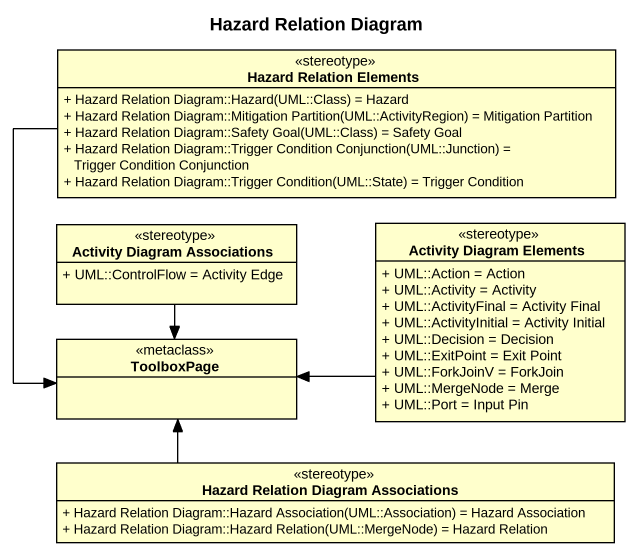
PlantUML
@startuml
title Hazard Relation Diagram
hide circle
hide empty members
skinparam classAttributeIconSize 0
class "Hazard Relation Elements" as Hazard_Relation_Elements <<stereotype>> {
  {field} + Hazard Relation Diagram::Hazard(UML::Class) = Hazard
  {field} + Hazard Relation Diagram::Mitigation Partition(UML::ActivityRegion) = Mitigation Partition
  {field} + Hazard Relation Diagram::Safety Goal(UML::Class) = Safety Goal
  {field} + Hazard Relation Diagram::Trigger Condition Conjunction(UML::Junction) = Trigger Condition Conjunction
  {field} + Hazard Relation Diagram::Trigger Condition(UML::State) = Trigger Condition
}
class "Activity Diagram Associations" as Activity_Diagram <<stereotype>> {
  + UML::ControlFlow = Activity Edge
}
class "Activity Diagram Elements" as Activity_Diagram_Elements <<stereotype>> {
  + UML::Action = Action
  + UML::Activity = Activity
  + UML::ActivityFinal = Activity Final
  + UML::ActivityInitial = Activity Initial
  + UML::Decision = Decision
  + UML::ExitPoint = Exit Point
  + UML::ForkJoinV = ForkJoin
  + UML::MergeNode = Merge
  + UML::Port = Input Pin
}
class ToolboxPage <<metaclass>>
class "Hazard Relation Diagram Associations" as Hazard_Relation_Diagram <<stereotype>> {
  {field} + Hazard Relation Diagram::Hazard Association(UML::Association) = Hazard Association
  {field} + Hazard Relation Diagram::Hazard Relation(UML::MergeNode) = Hazard Relation
}
Hazard_Relation_Elements --> ToolboxPage
Activity_Diagram --> ToolboxPage
Activity_Diagram_Elements -left-> ToolboxPage
Hazard_Relation_Diagram -up-> ToolboxPage
@enduml
